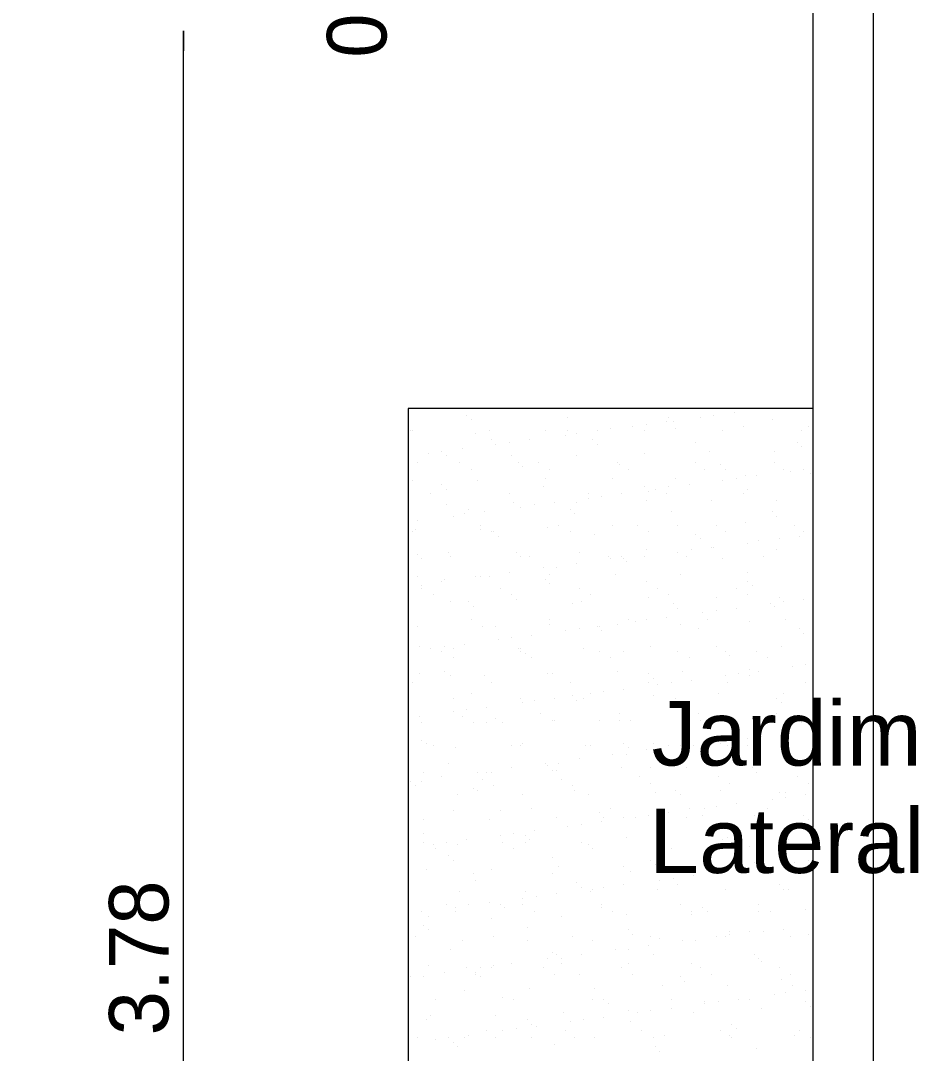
# Model space of a CAD drawing. Header units: millimetres. Extents: x 21 to 236, y 15 to 64.
# Drawn here: x 65.358 to 67.168, y 32.672 to 34.755 of the extents above; entities that cross this region are included whole.
import ezdxf

# ---------------------------------------------------------------- set-up
doc = ezdxf.new("R2010")
doc.units = ezdxf.units.MM
for name, color, linetype in [('PDF_Cota', 90, 'Continuous'), ('PDF_Terreno', 7, 'Continuous'), ('PDF_Text', 70, 'Continuous')]:
    doc.layers.add(name, color=color, linetype=linetype)
doc.layers.add('PDF_Grama', color=7, linetype='Continuous', true_color=0x397200)
doc.styles.add('PDF Arial', font='arial.ttf')
doc.styles.add('PDF Comic Sans MS', font='comic.ttf')

msp = doc.modelspace()

# ---------------------------------------------------------------- linework, layer by layer
at = {"layer": 'PDF_Cota', "lineweight": 0}
for points in [[(65.6864, 31.0316), (65.6864, 34.7346), (65.6864, 34.6938)], [(66.9554, 33.9731), (66.1396, 33.9731), (66.1396, 30.5919), (65.3374, 30.5919)]]:
    msp.add_lwpolyline(points, dxfattribs=at)
at = {"layer": 'PDF_Grama', "lineweight": 20}
for points in [[(66.8648, 33.9731), (66.8648, 33.9731)], [(66.2574, 33.9595), (66.2574, 33.9595)], [(66.2665, 33.9505), (66.2665, 33.9505)], [(66.4614, 33.955), (66.4614, 33.955)], [(66.6654, 33.955), (66.6654, 33.955)], [(66.7288, 33.955), (66.7288, 33.955)], [(66.756, 33.9595), (66.756, 33.9595)], [(66.7968, 33.964), (66.7968, 33.964)], [(66.8739, 33.9505), (66.8739, 33.9505)], [(66.1441, 33.9278), (66.1441, 33.9278)], [(66.1487, 33.9278), (66.1487, 33.9278)], [(66.3028, 33.9278), (66.3028, 33.9278)], [(66.4161, 33.9278), (66.4161, 33.9278)], [(66.4614, 33.9278), (66.4614, 33.9278)], [(66.5203, 33.9278), (66.5203, 33.9278)], [(66.5475, 33.9323), (66.5475, 33.9323)], [(66.5928, 33.9369), (66.5928, 33.9369)], [(66.6155, 33.9278), (66.6155, 33.9278)], [(66.62, 33.9414), (66.62, 33.9414)], [(66.6608, 33.9459), (66.6608, 33.9459)], [(66.6744, 33.9459), (66.6744, 33.9459)], [(66.679, 33.9323), (66.679, 33.9323)], [(66.7741, 33.9278), (66.7741, 33.9278)], [(66.8149, 33.9369), (66.8149, 33.9369)], [(66.9328, 33.9278), (66.9328, 33.9278)], [(66.9464, 33.9369), (66.9464, 33.9369)], [(66.2756, 33.9233), (66.2756, 33.9233)], [(66.3073, 33.9097), (66.3073, 33.9097)], [(66.3844, 33.9097), (66.3844, 33.9097)], [(66.4569, 33.9187), (66.4569, 33.9187)], [(66.4795, 33.9233), (66.4795, 33.9233)], [(66.5113, 33.9097), (66.5113, 33.9097)], [(66.2076, 33.887), (66.2076, 33.887)], [(66.2484, 33.8915), (66.2484, 33.8915)], [(66.3164, 33.9006), (66.3164, 33.9006)], [(66.3436, 33.9051), (66.3436, 33.9051)], [(66.5203, 33.9006), (66.5203, 33.9006)], [(66.7198, 33.9051), (66.7198, 33.9051)], [(66.7469, 33.887), (66.7469, 33.887)], [(66.8784, 33.887), (66.8784, 33.887)], [(66.9237, 33.9051), (66.9237, 33.9051)], [(66.9328, 33.8961), (66.9328, 33.8961)], [(66.1577, 33.8643), (66.1577, 33.8643)], [(66.1804, 33.8825), (66.1804, 33.8825)], [(66.2167, 33.8779), (66.2167, 33.8779)], [(66.2438, 33.8643), (66.2438, 33.8643)], [(66.3481, 33.8779), (66.3481, 33.8779)], [(66.3617, 33.8643), (66.3617, 33.8643)], [(66.4025, 33.8643), (66.4025, 33.8643)], [(66.4795, 33.8779), (66.4795, 33.8779)], [(66.5611, 33.8643), (66.5611, 33.8643)], [(66.6155, 33.8825), (66.6155, 33.8825)], [(66.7198, 33.8643), (66.7198, 33.8643)], [(66.8784, 33.8643), (66.8784, 33.8643)], [(66.2665, 33.8507), (66.2665, 33.8507)], [(66.3708, 33.8553), (66.3708, 33.8553)], [(66.4251, 33.8507), (66.4251, 33.8507)], [(66.5656, 33.8598), (66.5656, 33.8598)], [(66.5838, 33.8507), (66.5838, 33.8507)], [(66.7379, 33.8507), (66.7379, 33.8507)], [(66.7696, 33.8598), (66.7696, 33.8598)], [(66.7787, 33.8507), (66.7787, 33.8507)], [(66.8965, 33.8507), (66.8965, 33.8507)], [(66.9101, 33.8462), (66.9101, 33.8462)], [(66.9373, 33.8507), (66.9373, 33.8507)], [(66.1487, 33.8281), (66.1487, 33.8281)], [(66.2801, 33.8281), (66.2801, 33.8281)], [(66.4161, 33.8326), (66.4161, 33.8326)], [(66.5521, 33.8326), (66.5521, 33.8326)], [(66.679, 33.8326), (66.679, 33.8326)], [(66.7741, 33.8281), (66.7741, 33.8281)], [(66.8013, 33.8326), (66.8013, 33.8326)], [(66.8195, 33.8371), (66.8195, 33.8371)], [(66.8421, 33.8371), (66.8421, 33.8371)], [(66.9509, 33.8417), (66.9509, 33.8417)], [(66.2076, 33.819), (66.2076, 33.819)], [(66.2167, 33.8099), (66.2167, 33.8099)], [(66.4115, 33.8145), (66.4115, 33.8145)], [(66.6155, 33.8145), (66.6155, 33.8145)], [(66.6246, 33.8054), (66.6246, 33.8054)], [(66.6382, 33.8099), (66.6382, 33.8099)], [(66.6654, 33.8145), (66.6654, 33.8145)], [(66.7062, 33.819), (66.7062, 33.819)], [(66.824, 33.8099), (66.824, 33.8099)], [(66.1849, 33.8009), (66.1849, 33.8009)], [(66.3436, 33.8009), (66.3436, 33.8009)], [(66.3526, 33.7828), (66.3526, 33.7828)], [(66.4342, 33.7828), (66.4342, 33.7828)], [(66.4795, 33.7828), (66.4795, 33.7828)], [(66.5022, 33.8009), (66.5022, 33.8009)], [(66.5022, 33.7918), (66.5022, 33.7918)], [(66.5294, 33.7963), (66.5294, 33.7963)], [(66.5702, 33.8009), (66.5702, 33.8009)], [(66.62, 33.7873), (66.62, 33.7873)], [(66.6608, 33.8009), (66.6608, 33.8009)], [(66.7515, 33.7873), (66.7515, 33.7873)], [(66.8149, 33.8009), (66.8149, 33.8009)], [(66.8829, 33.7873), (66.8829, 33.7873)], [(66.2167, 33.7782), (66.2167, 33.7782)], [(66.2529, 33.7601), (66.2529, 33.7601)], [(66.262, 33.7692), (66.262, 33.7692)], [(66.2937, 33.7646), (66.2937, 33.7646)], [(66.3662, 33.7737), (66.3662, 33.7737)], [(66.3934, 33.7782), (66.3934, 33.7782)], [(66.4659, 33.7692), (66.4659, 33.7692)], [(66.475, 33.7601), (66.475, 33.7601)], [(66.6699, 33.7646), (66.6699, 33.7646)], [(66.8739, 33.7646), (66.8739, 33.7646)], [(66.1577, 33.7465), (66.1577, 33.7465)], [(66.2303, 33.7556), (66.2303, 33.7556)], [(66.8195, 33.742), (66.8195, 33.742)], [(66.8829, 33.7556), (66.8829, 33.7556)], [(66.9554, 33.742), (66.9554, 33.742)], [(66.1487, 33.7238), (66.1487, 33.7238)], [(66.1532, 33.7284), (66.1532, 33.7284)], [(66.2846, 33.7374), (66.2846, 33.7374)], [(66.2846, 33.7284), (66.2846, 33.7284)], [(66.3073, 33.7238), (66.3073, 33.7238)], [(66.3118, 33.7238), (66.3118, 33.7238)], [(66.4206, 33.7329), (66.4206, 33.7329)], [(66.4433, 33.7374), (66.4433, 33.7374)], [(66.4659, 33.7238), (66.4659, 33.7238)], [(66.5158, 33.7193), (66.5158, 33.7193)], [(66.5521, 33.7374), (66.5521, 33.7374)], [(66.6019, 33.7374), (66.6019, 33.7374)], [(66.6246, 33.7238), (66.6246, 33.7238)], [(66.6835, 33.7374), (66.6835, 33.7374)], [(66.7198, 33.7193), (66.7198, 33.7193)], [(66.7605, 33.7374), (66.7605, 33.7374)], [(66.7787, 33.7238), (66.7787, 33.7238)], [(66.9192, 33.7374), (66.9192, 33.7374)], [(66.9373, 33.7238), (66.9373, 33.7238)], [(66.3209, 33.7148), (66.3209, 33.7148)], [(66.7288, 33.7102), (66.7288, 33.7102)], [(66.824, 33.7012), (66.824, 33.7012)], [(66.8467, 33.7057), (66.8467, 33.7057)], [(66.8874, 33.7102), (66.8874, 33.7102)], [(66.9282, 33.7148), (66.9282, 33.7148)], [(66.1577, 33.6785), (66.1577, 33.6785)], [(66.2212, 33.683), (66.2212, 33.683)], [(66.3572, 33.683), (66.3572, 33.683)], [(66.4841, 33.683), (66.4841, 33.683)], [(66.62, 33.6876), (66.62, 33.6876)], [(66.6835, 33.683), (66.6835, 33.683)], [(66.7107, 33.6876), (66.7107, 33.6876)], [(66.7515, 33.6921), (66.7515, 33.6921)], [(66.756, 33.6921), (66.756, 33.6921)], [(66.8829, 33.6876), (66.8829, 33.6876)], [(66.1668, 33.6694), (66.1668, 33.6694)], [(66.2257, 33.674), (66.2257, 33.674)], [(66.3662, 33.674), (66.3662, 33.674)], [(66.3844, 33.674), (66.3844, 33.674)], [(66.4795, 33.6604), (66.4795, 33.6604)], [(66.543, 33.674), (66.543, 33.674)], [(66.5475, 33.6694), (66.5475, 33.6694)], [(66.5702, 33.674), (66.5702, 33.674)], [(66.5747, 33.6694), (66.5747, 33.6694)], [(66.5792, 33.6649), (66.5792, 33.6649)], [(66.6155, 33.674), (66.6155, 33.674)], [(66.7016, 33.674), (66.7016, 33.674)], [(66.7741, 33.6694), (66.7741, 33.6694)], [(66.8557, 33.674), (66.8557, 33.674)], [(66.3436, 33.6422), (66.3436, 33.6422)], [(66.4115, 33.6513), (66.4115, 33.6513)], [(66.4251, 33.6377), (66.4251, 33.6377)], [(66.4387, 33.6513), (66.4387, 33.6513)], [(66.5566, 33.6377), (66.5566, 33.6377)], [(66.688, 33.6377), (66.688, 33.6377)], [(66.824, 33.6422), (66.824, 33.6422)], [(66.9554, 33.6422), (66.9554, 33.6422)], [(66.1396, 33.6151), (66.1396, 33.6151)], [(66.1577, 33.6332), (66.1577, 33.6332)], [(66.1668, 33.6151), (66.1668, 33.6151)], [(66.2076, 33.6241), (66.2076, 33.6241)], [(66.2121, 33.6286), (66.2121, 33.6286)], [(66.2756, 33.6332), (66.2756, 33.6332)], [(66.2846, 33.6332), (66.2846, 33.6332)], [(66.3028, 33.6332), (66.3028, 33.6332)], [(66.4161, 33.6286), (66.4161, 33.6286)], [(66.4251, 33.6196), (66.4251, 33.6196)], [(66.62, 33.6241), (66.62, 33.6241)], [(66.824, 33.6241), (66.824, 33.6241)], [(66.8331, 33.6151), (66.8331, 33.6151)], [(66.1668, 33.6105), (66.1668, 33.6105)], [(66.1895, 33.5969), (66.1895, 33.5969)], [(66.3254, 33.6105), (66.3254, 33.6105)], [(66.3481, 33.5969), (66.3481, 33.5969)], [(66.4841, 33.6105), (66.4841, 33.6105)], [(66.5067, 33.5969), (66.5067, 33.5969)], [(66.6427, 33.6105), (66.6427, 33.6105)], [(66.6654, 33.5969), (66.6654, 33.5969)], [(66.8013, 33.6105), (66.8013, 33.6105)], [(66.824, 33.5969), (66.824, 33.5969)], [(66.2257, 33.5833), (66.2257, 33.5833)], [(66.262, 33.5833), (66.262, 33.5833)], [(66.271, 33.5743), (66.271, 33.5743)], [(66.3572, 33.5879), (66.3572, 33.5879)], [(66.4705, 33.5788), (66.4705, 33.5788)], [(66.4886, 33.5833), (66.4886, 33.5833)], [(66.6246, 33.5924), (66.6246, 33.5924)], [(66.6744, 33.5788), (66.6744, 33.5788)], [(66.7605, 33.5924), (66.7605, 33.5924)], [(66.8693, 33.5788), (66.8693, 33.5788)], [(66.8784, 33.5743), (66.8784, 33.5743)], [(66.8874, 33.5924), (66.8874, 33.5924)], [(66.8965, 33.5833), (66.8965, 33.5833)], [(66.9373, 33.5879), (66.9373, 33.5879)], [(66.6608, 33.5516), (66.6608, 33.5516)], [(66.6835, 33.5697), (66.6835, 33.5697)], [(66.7333, 33.5607), (66.7333, 33.5607)], [(66.7605, 33.5652), (66.7605, 33.5652)], [(66.8013, 33.5697), (66.8013, 33.5697)], [(66.1577, 33.5335), (66.1577, 33.5335)], [(66.2665, 33.5471), (66.2665, 33.5471)], [(66.2892, 33.5335), (66.2892, 33.5335)], [(66.3164, 33.5335), (66.3164, 33.5335)], [(66.4251, 33.5471), (66.4251, 33.5471)], [(66.4251, 33.538), (66.4251, 33.538)], [(66.5203, 33.5335), (66.5203, 33.5335)], [(66.5249, 33.5335), (66.5249, 33.5335)], [(66.5611, 33.538), (66.5611, 33.538)], [(66.5838, 33.5471), (66.5838, 33.5471)], [(66.5974, 33.5425), (66.5974, 33.5425)], [(66.62, 33.5471), (66.62, 33.5471)], [(66.688, 33.538), (66.688, 33.538)], [(66.7424, 33.5471), (66.7424, 33.5471)], [(66.8285, 33.5425), (66.8285, 33.5425)], [(66.901, 33.5471), (66.901, 33.5471)], [(66.3481, 33.5108), (66.3481, 33.5108)], [(66.3889, 33.5153), (66.3889, 33.5153)], [(66.4569, 33.5244), (66.4569, 33.5244)], [(66.4841, 33.5289), (66.4841, 33.5289)], [(66.5294, 33.5244), (66.5294, 33.5244)], [(66.7243, 33.5289), (66.7243, 33.5289)], [(66.9282, 33.5289), (66.9282, 33.5289)], [(66.9373, 33.5199), (66.9373, 33.5199)], [(66.1623, 33.4927), (66.1623, 33.4927)], [(66.2121, 33.4927), (66.2121, 33.4927)], [(66.2529, 33.4972), (66.2529, 33.4972)], [(66.3209, 33.5063), (66.3209, 33.5063)], [(66.6291, 33.4927), (66.6291, 33.4927)], [(66.7605, 33.4927), (66.7605, 33.4927)], [(66.892, 33.4927), (66.892, 33.4927)], [(66.1849, 33.4881), (66.1849, 33.4881)], [(66.2076, 33.4836), (66.2076, 33.4836)], [(66.2303, 33.4881), (66.2303, 33.4881)], [(66.2303, 33.47), (66.2303, 33.47)], [(66.3617, 33.4881), (66.3617, 33.4881)], [(66.3662, 33.4881), (66.3662, 33.4881)], [(66.3662, 33.4836), (66.3662, 33.4836)], [(66.3753, 33.4791), (66.3753, 33.4791)], [(66.3889, 33.47), (66.3889, 33.47)], [(66.4931, 33.4881), (66.4931, 33.4881)], [(66.5249, 33.4836), (66.5249, 33.4836)], [(66.5475, 33.47), (66.5475, 33.47)], [(66.5747, 33.4836), (66.5747, 33.4836)], [(66.6835, 33.4836), (66.6835, 33.4836)], [(66.7062, 33.47), (66.7062, 33.47)], [(66.7787, 33.4836), (66.7787, 33.4836)], [(66.7877, 33.4745), (66.7877, 33.4745)], [(66.8421, 33.4836), (66.8421, 33.4836)], [(66.8648, 33.47), (66.8648, 33.47)], [(66.8285, 33.4474), (66.8285, 33.4474)], [(66.9146, 33.4519), (66.9146, 33.4519)], [(66.9418, 33.4564), (66.9418, 33.4564)], [(66.1623, 33.4383), (66.1623, 33.4383)], [(66.2121, 33.4428), (66.2121, 33.4428)], [(66.2257, 33.4338), (66.2257, 33.4338)], [(66.2937, 33.4338), (66.2937, 33.4338)], [(66.4206, 33.4383), (66.4206, 33.4383)], [(66.4297, 33.4383), (66.4297, 33.4383)], [(66.5611, 33.4428), (66.5611, 33.4428)], [(66.6246, 33.4383), (66.6246, 33.4383)], [(66.6336, 33.4292), (66.6336, 33.4292)], [(66.6926, 33.4428), (66.6926, 33.4428)], [(66.7787, 33.4338), (66.7787, 33.4338)], [(66.8059, 33.4383), (66.8059, 33.4383)], [(66.8285, 33.4338), (66.8285, 33.4338)], [(66.8467, 33.4428), (66.8467, 33.4428)], [(66.1487, 33.4202), (66.1487, 33.4202)], [(66.3073, 33.4202), (66.3073, 33.4202)], [(66.4659, 33.4202), (66.4659, 33.4202)], [(66.5747, 33.4066), (66.5747, 33.4066)], [(66.6246, 33.4202), (66.6246, 33.4202)], [(66.6427, 33.4156), (66.6427, 33.4156)], [(66.6699, 33.4202), (66.6699, 33.4202)], [(66.7107, 33.4247), (66.7107, 33.4247)], [(66.7832, 33.4202), (66.7832, 33.4202)], [(66.9418, 33.4202), (66.9418, 33.4202)], [(66.2303, 33.3884), (66.2303, 33.3884)], [(66.2665, 33.3975), (66.2665, 33.3975)], [(66.3662, 33.3884), (66.3662, 33.3884)], [(66.4342, 33.3884), (66.4342, 33.3884)], [(66.4705, 33.393), (66.4705, 33.393)], [(66.4931, 33.3884), (66.4931, 33.3884)], [(66.5067, 33.3975), (66.5067, 33.3975)], [(66.5339, 33.402), (66.5339, 33.402)], [(66.6336, 33.393), (66.6336, 33.393)], [(66.679, 33.3884), (66.679, 33.3884)], [(66.7651, 33.3975), (66.7651, 33.3975)], [(66.8829, 33.3884), (66.8829, 33.3884)], [(66.8965, 33.3975), (66.8965, 33.3975)], [(66.2574, 33.3658), (66.2574, 33.3658)], [(66.2982, 33.3703), (66.2982, 33.3703)], [(66.3708, 33.3794), (66.3708, 33.3794)], [(66.3934, 33.3839), (66.3934, 33.3839)], [(66.4795, 33.3839), (66.4795, 33.3839)], [(66.892, 33.3794), (66.892, 33.3794)], [(66.1623, 33.3522), (66.1623, 33.3522)], [(66.2303, 33.3612), (66.2303, 33.3612)], [(66.2484, 33.3522), (66.2484, 33.3522)], [(66.3164, 33.3476), (66.3164, 33.3476)], [(66.407, 33.3567), (66.407, 33.3567)], [(66.4297, 33.3431), (66.4297, 33.3431)], [(66.4342, 33.3431), (66.4342, 33.3431)], [(66.5249, 33.3431), (66.5249, 33.3431)], [(66.5656, 33.3567), (66.5656, 33.3567)], [(66.5656, 33.3431), (66.5656, 33.3431)], [(66.5883, 33.3431), (66.5883, 33.3431)], [(66.6971, 33.3431), (66.6971, 33.3431)], [(66.7243, 33.3567), (66.7243, 33.3567)], [(66.7288, 33.3431), (66.7288, 33.3431)], [(66.7469, 33.3431), (66.7469, 33.3431)], [(66.8331, 33.3476), (66.8331, 33.3476)], [(66.8829, 33.3567), (66.8829, 33.3567)], [(66.9056, 33.3431), (66.9056, 33.3431)], [(66.1668, 33.3386), (66.1668, 33.3386)], [(66.271, 33.3386), (66.271, 33.3386)], [(66.2982, 33.3386), (66.2982, 33.3386)], [(66.33, 33.3386), (66.33, 33.3386)], [(66.7379, 33.334), (66.7379, 33.334)], [(66.9328, 33.3386), (66.9328, 33.3386)], [(66.1668, 33.3023), (66.1668, 33.3023)], [(66.824, 33.3068), (66.824, 33.3068)], [(66.8512, 33.3114), (66.8512, 33.3114)], [(66.892, 33.3159), (66.892, 33.3159)], [(66.1759, 33.2978), (66.1759, 33.2978)], [(66.1895, 33.2933), (66.1895, 33.2933)], [(66.2348, 33.2887), (66.2348, 33.2887)], [(66.3481, 33.2933), (66.3481, 33.2933)], [(66.3662, 33.2933), (66.3662, 33.2933)], [(66.3708, 33.2978), (66.3708, 33.2978)], [(66.4977, 33.2933), (66.4977, 33.2933)], [(66.5067, 33.2933), (66.5067, 33.2933)], [(66.5747, 33.2978), (66.5747, 33.2978)], [(66.5838, 33.2887), (66.5838, 33.2887)], [(66.62, 33.2842), (66.62, 33.2842)], [(66.6336, 33.2978), (66.6336, 33.2978)], [(66.6654, 33.2933), (66.6654, 33.2933)], [(66.688, 33.2933), (66.688, 33.2933)], [(66.7152, 33.2933), (66.7152, 33.2933)], [(66.756, 33.2978), (66.756, 33.2978)], [(66.7696, 33.2978), (66.7696, 33.2978)], [(66.7832, 33.2933), (66.7832, 33.2933)], [(66.824, 33.2933), (66.824, 33.2933)], [(66.8965, 33.2978), (66.8965, 33.2978)], [(66.4841, 33.2661), (66.4841, 33.2661)], [(66.5521, 33.2751), (66.5521, 33.2751)], [(66.5792, 33.2751), (66.5792, 33.2751)], [(66.2212, 33.257), (66.2212, 33.257)], [(66.3481, 33.2479), (66.3481, 33.2479)], [(66.4161, 33.257), (66.4161, 33.257)], [(66.4206, 33.2525), (66.4206, 33.2525)], [(66.4297, 33.2434), (66.4297, 33.2434)], [(66.4387, 33.2434), (66.4387, 33.2434)], [(66.4433, 33.257), (66.4433, 33.257)], [(66.5702, 33.2479), (66.5702, 33.2479)], [(66.6291, 33.2479), (66.6291, 33.2479)], [(66.7016, 33.2479), (66.7016, 33.2479)], [(66.8331, 33.2479), (66.8331, 33.2479)], [(66.8376, 33.2525), (66.8376, 33.2525)], [(66.1441, 33.2207), (66.1441, 33.2207)], [(66.1668, 33.2207), (66.1668, 33.2207)], [(66.1713, 33.2389), (66.1713, 33.2389)], [(66.2076, 33.2298), (66.2076, 33.2298)], [(66.2801, 33.2389), (66.2801, 33.2389)], [(66.2892, 33.2253), (66.2892, 33.2253)], [(66.2982, 33.2389), (66.2982, 33.2389)], [(66.3073, 33.2389), (66.3073, 33.2389)], [(66.4478, 33.2253), (66.4478, 33.2253)], [(66.6064, 33.2298), (66.6064, 33.2298)], [(66.7651, 33.2298), (66.7651, 33.2298)], [(66.8421, 33.2389), (66.8421, 33.2389)], [(66.9237, 33.2298), (66.9237, 33.2298)], [(66.1532, 33.2117), (66.1532, 33.2117)], [(66.271, 33.2071), (66.271, 33.2071)], [(66.2801, 33.2026), (66.2801, 33.2026)], [(66.3118, 33.2117), (66.3118, 33.2117)], [(66.4705, 33.2117), (66.4705, 33.2117)], [(66.475, 33.2026), (66.475, 33.2026)], [(66.6291, 33.2162), (66.6291, 33.2162)], [(66.6382, 33.1981), (66.6382, 33.1981)], [(66.679, 33.2026), (66.679, 33.2026)], [(66.7696, 33.2026), (66.7696, 33.2026)], [(66.7877, 33.2162), (66.7877, 33.2162)], [(66.8874, 33.1981), (66.8874, 33.1981)], [(66.901, 33.1981), (66.901, 33.1981)], [(66.9464, 33.2162), (66.9464, 33.2162)], [(66.2393, 33.1935), (66.2393, 33.1935)], [(66.3708, 33.1935), (66.3708, 33.1935)], [(66.5022, 33.1935), (66.5022, 33.1935)], [(66.688, 33.1935), (66.688, 33.1935)], [(66.8739, 33.1845), (66.8739, 33.1845)], [(66.901, 33.189), (66.901, 33.189)], [(66.9418, 33.1935), (66.9418, 33.1935)], [(66.2303, 33.1618), (66.2303, 33.1618)], [(66.3254, 33.1618), (66.3254, 33.1618)], [(66.3889, 33.1663), (66.3889, 33.1663)], [(66.5249, 33.1573), (66.5249, 33.1573)], [(66.5475, 33.1663), (66.5475, 33.1663)], [(66.6654, 33.1573), (66.6654, 33.1573)], [(66.7062, 33.1663), (66.7062, 33.1663)], [(66.7379, 33.1663), (66.7379, 33.1663)], [(66.7605, 33.1709), (66.7605, 33.1709)], [(66.8013, 33.1754), (66.8013, 33.1754)], [(66.8648, 33.1663), (66.8648, 33.1663)], [(66.1713, 33.1437), (66.1713, 33.1437)], [(66.3028, 33.1437), (66.3028, 33.1437)], [(66.4387, 33.1482), (66.4387, 33.1482)], [(66.5294, 33.1392), (66.5294, 33.1392)], [(66.5339, 33.1482), (66.5339, 33.1482)], [(66.5747, 33.1482), (66.5747, 33.1482)], [(66.5974, 33.1482), (66.5974, 33.1482)], [(66.6246, 33.1527), (66.6246, 33.1527)], [(66.7016, 33.1482), (66.7016, 33.1482)], [(66.7333, 33.1527), (66.7333, 33.1527)], [(66.8376, 33.1527), (66.8376, 33.1527)], [(66.9373, 33.1527), (66.9373, 33.1527)], [(66.9464, 33.1437), (66.9464, 33.1437)], [(66.1713, 33.1165), (66.1713, 33.1165)], [(66.3526, 33.1165), (66.3526, 33.1165)], [(66.3934, 33.121), (66.3934, 33.121)], [(66.4614, 33.1301), (66.4614, 33.1301)], [(66.4886, 33.1346), (66.4886, 33.1346)], [(66.1713, 33.0984), (66.1713, 33.0984)], [(66.1895, 33.0938), (66.1895, 33.0938)], [(66.2167, 33.0984), (66.2167, 33.0984)], [(66.2393, 33.0938), (66.2393, 33.0938)], [(66.2574, 33.1029), (66.2574, 33.1029)], [(66.3254, 33.112), (66.3254, 33.112)], [(66.33, 33.0984), (66.33, 33.0984)], [(66.3753, 33.112), (66.3753, 33.112)], [(66.3753, 33.0984), (66.3753, 33.0984)], [(66.3844, 33.1029), (66.3844, 33.1029)], [(66.4886, 33.0984), (66.4886, 33.0984)], [(66.5022, 33.0938), (66.5022, 33.0938)], [(66.5792, 33.1074), (66.5792, 33.1074)], [(66.6427, 33.1029), (66.6427, 33.1029)], [(66.6472, 33.0984), (66.6472, 33.0984)], [(66.7741, 33.1029), (66.7741, 33.1029)], [(66.7832, 33.1074), (66.7832, 33.1074)], [(66.7923, 33.0984), (66.7923, 33.0984)], [(66.8059, 33.1029), (66.8059, 33.1029)], [(66.9056, 33.1029), (66.9056, 33.1029)], [(66.194, 33.0848), (66.194, 33.0848)], [(66.3526, 33.0848), (66.3526, 33.0848)], [(66.5113, 33.0848), (66.5113, 33.0848)], [(66.6699, 33.0848), (66.6699, 33.0848)], [(66.8285, 33.0893), (66.8285, 33.0893)], [(66.2212, 33.0712), (66.2212, 33.0712)], [(66.2303, 33.0621), (66.2303, 33.0621)], [(66.4297, 33.0666), (66.4297, 33.0666)], [(66.6291, 33.0621), (66.6291, 33.0621)], [(66.6382, 33.053), (66.6382, 33.053)], [(66.8376, 33.0576), (66.8376, 33.0576)], [(66.8421, 33.053), (66.8421, 33.053)], [(66.9192, 33.0576), (66.9192, 33.0576)], [(66.9464, 33.0621), (66.9464, 33.0621)], [(66.1759, 33.044), (66.1759, 33.044)], [(66.271, 33.0349), (66.271, 33.0349)], [(66.3073, 33.044), (66.3073, 33.044)], [(66.4297, 33.0349), (66.4297, 33.0349)], [(66.4433, 33.0485), (66.4433, 33.0485)], [(66.5747, 33.0485), (66.5747, 33.0485)], [(66.5883, 33.0394), (66.5883, 33.0394)], [(66.7062, 33.0485), (66.7062, 33.0485)], [(66.7469, 33.0394), (66.7469, 33.0394)], [(66.7832, 33.0394), (66.7832, 33.0394)], [(66.8104, 33.044), (66.8104, 33.044)], [(66.8512, 33.0485), (66.8512, 33.0485)], [(66.9056, 33.0394), (66.9056, 33.0394)], [(66.2756, 33.0213), (66.2756, 33.0213)], [(66.4795, 33.0168), (66.4795, 33.0168)], [(66.5747, 33.0122), (66.5747, 33.0122)], [(66.6472, 33.0213), (66.6472, 33.0213)], [(66.6744, 33.0258), (66.6744, 33.0258)], [(66.6835, 33.0122), (66.6835, 33.0122)], [(66.7152, 33.0304), (66.7152, 33.0304)], [(66.8874, 33.0122), (66.8874, 33.0122)], [(66.2438, 32.9986), (66.2438, 32.9986)], [(66.3753, 32.9986), (66.3753, 32.9986)], [(66.398, 32.9896), (66.398, 32.9896)], [(66.4387, 32.9941), (66.4387, 32.9941)], [(66.4886, 33.0077), (66.4886, 33.0077)], [(66.5067, 32.9986), (66.5067, 32.9986)], [(66.5113, 33.0032), (66.5113, 33.0032)], [(66.5339, 33.0077), (66.5339, 33.0077)], [(66.6427, 33.0032), (66.6427, 33.0032)], [(66.7787, 33.0032), (66.7787, 33.0032)], [(66.8965, 33.0032), (66.8965, 33.0032)], [(66.9056, 33.0032), (66.9056, 33.0032)], [(66.2167, 32.9715), (66.2167, 32.9715)], [(66.262, 32.9715), (66.262, 32.9715)], [(66.3028, 32.976), (66.3028, 32.976)], [(66.3254, 32.9715), (66.3254, 32.9715)], [(66.3708, 32.985), (66.3708, 32.985)], [(66.3708, 32.9715), (66.3708, 32.9715)], [(66.5294, 32.9715), (66.5294, 32.9715)], [(66.688, 32.9715), (66.688, 32.9715)], [(66.8467, 32.9715), (66.8467, 32.9715)], [(66.1668, 32.9579), (66.1668, 32.9579)], [(66.1804, 32.9488), (66.1804, 32.9488)], [(66.2348, 32.9669), (66.2348, 32.9669)], [(66.2348, 32.9579), (66.2348, 32.9579)], [(66.3345, 32.9669), (66.3345, 32.9669)], [(66.3934, 32.9579), (66.3934, 32.9579)], [(66.4478, 32.9488), (66.4478, 32.9488)], [(66.5294, 32.9669), (66.5294, 32.9669)], [(66.5521, 32.9579), (66.5521, 32.9579)], [(66.5792, 32.9533), (66.5792, 32.9533)], [(66.7107, 32.9579), (66.7107, 32.9579)], [(66.7107, 32.9533), (66.7107, 32.9533)], [(66.7333, 32.9669), (66.7333, 32.9669)], [(66.7424, 32.9579), (66.7424, 32.9579)], [(66.8467, 32.9579), (66.8467, 32.9579)], [(66.8693, 32.9579), (66.8693, 32.9579)], [(66.9418, 32.9624), (66.9418, 32.9624)], [(66.1713, 32.9307), (66.1713, 32.9307)], [(66.3073, 32.9443), (66.3073, 32.9443)], [(66.1532, 32.908), (66.1532, 32.908)], [(66.1804, 32.9216), (66.1804, 32.9216)], [(66.3118, 32.908), (66.3118, 32.908)], [(66.3798, 32.9261), (66.3798, 32.9261)], [(66.4705, 32.908), (66.4705, 32.908)], [(66.5838, 32.9216), (66.5838, 32.9216)], [(66.5928, 32.9125), (66.5928, 32.9125)], [(66.6291, 32.908), (66.6291, 32.908)], [(66.7605, 32.908), (66.7605, 32.908)], [(66.7787, 32.908), (66.7787, 32.908)], [(66.7877, 32.9171), (66.7877, 32.9171)], [(66.7877, 32.9125), (66.7877, 32.9125)], [(66.8285, 32.9171), (66.8285, 32.9171)], [(66.8557, 32.9171), (66.8557, 32.9171)], [(66.8965, 32.9216), (66.8965, 32.9216)], [(66.9101, 32.908), (66.9101, 32.908)], [(66.9464, 32.9125), (66.9464, 32.9125)], [(66.2484, 32.8989), (66.2484, 32.8989)], [(66.3798, 32.8989), (66.3798, 32.8989)], [(66.5113, 32.8989), (66.5113, 32.8989)], [(66.6246, 32.8899), (66.6246, 32.8899)], [(66.6472, 32.9035), (66.6472, 32.9035)], [(66.6926, 32.8989), (66.6926, 32.8989)], [(66.7198, 32.8989), (66.7198, 32.8989)], [(66.2257, 32.8808), (66.2257, 32.8808)], [(66.4297, 32.8763), (66.4297, 32.8763)], [(66.4387, 32.8717), (66.4387, 32.8717)], [(66.4886, 32.8717), (66.4886, 32.8717)], [(66.5566, 32.8808), (66.5566, 32.8808)], [(66.5838, 32.8808), (66.5838, 32.8808)], [(66.6336, 32.8717), (66.6336, 32.8717)], [(66.8376, 32.8717), (66.8376, 32.8717)], [(66.1804, 32.8491), (66.1804, 32.8491)], [(66.2574, 32.8445), (66.2574, 32.8445)], [(66.2846, 32.8445), (66.2846, 32.8445)], [(66.3073, 32.8445), (66.3073, 32.8445)], [(66.3118, 32.8491), (66.3118, 32.8491)], [(66.3481, 32.8536), (66.3481, 32.8536)], [(66.4115, 32.8445), (66.4115, 32.8445)], [(66.4206, 32.8627), (66.4206, 32.8627)], [(66.4478, 32.8627), (66.4478, 32.8627)], [(66.4478, 32.8536), (66.4478, 32.8536)], [(66.5702, 32.8445), (66.5702, 32.8445)], [(66.5838, 32.8536), (66.5838, 32.8536)], [(66.7107, 32.8536), (66.7107, 32.8536)], [(66.7288, 32.8445), (66.7288, 32.8445)], [(66.8467, 32.8627), (66.8467, 32.8627)], [(66.8512, 32.8581), (66.8512, 32.8581)], [(66.8874, 32.8445), (66.8874, 32.8445)], [(66.1441, 32.8264), (66.1441, 32.8264)], [(66.1713, 32.8264), (66.1713, 32.8264)], [(66.2121, 32.8355), (66.2121, 32.8355)], [(66.2756, 32.8355), (66.2756, 32.8355)], [(66.2756, 32.8309), (66.2756, 32.8309)], [(66.2846, 32.8264), (66.2846, 32.8264)], [(66.4342, 32.8309), (66.4342, 32.8309)], [(66.4841, 32.8309), (66.4841, 32.8309)], [(66.5928, 32.8309), (66.5928, 32.8309)], [(66.688, 32.8264), (66.688, 32.8264)], [(66.7515, 32.8309), (66.7515, 32.8309)], [(66.9101, 32.8309), (66.9101, 32.8309)], [(66.3844, 32.8038), (66.3844, 32.8038)], [(66.5158, 32.8038), (66.5158, 32.8038)], [(66.6518, 32.8083), (66.6518, 32.8083)], [(66.6971, 32.8174), (66.6971, 32.8174)], [(66.7832, 32.8083), (66.7832, 32.8083)], [(66.892, 32.8219), (66.892, 32.8219)], [(66.9146, 32.8083), (66.9146, 32.8083)], [(66.194, 32.7811), (66.194, 32.7811)], [(66.2529, 32.7992), (66.2529, 32.7992)], [(66.33, 32.7856), (66.33, 32.7856)], [(66.3526, 32.7811), (66.3526, 32.7811)], [(66.5113, 32.7811), (66.5113, 32.7811)], [(66.5339, 32.7811), (66.5339, 32.7811)], [(66.6699, 32.7811), (66.6699, 32.7811)], [(66.8059, 32.7811), (66.8059, 32.7811)], [(66.8285, 32.7811), (66.8285, 32.7811)], [(66.8784, 32.7902), (66.8784, 32.7902)], [(66.901, 32.7947), (66.901, 32.7947)], [(66.9418, 32.7992), (66.9418, 32.7992)], [(66.543, 32.772), (66.543, 32.772)], [(66.6699, 32.763), (66.6699, 32.763)], [(66.7379, 32.7766), (66.7379, 32.7766)], [(66.7379, 32.772), (66.7379, 32.772)], [(66.7651, 32.7766), (66.7651, 32.7766)], [(66.8512, 32.763), (66.8512, 32.763)], [(66.9418, 32.7766), (66.9418, 32.7766)], [(66.9509, 32.7675), (66.9509, 32.7675)], [(66.1759, 32.7403), (66.1759, 32.7403)], [(66.1849, 32.7494), (66.1849, 32.7494)], [(66.3164, 32.7494), (66.3164, 32.7494)], [(66.3798, 32.7403), (66.3798, 32.7403)], [(66.4523, 32.7539), (66.4523, 32.7539)], [(66.4931, 32.7403), (66.4931, 32.7403)], [(66.5339, 32.7448), (66.5339, 32.7448)], [(66.5838, 32.7584), (66.5838, 32.7584)], [(66.6019, 32.7539), (66.6019, 32.7539)], [(66.6291, 32.7584), (66.6291, 32.7584)], [(66.7152, 32.7539), (66.7152, 32.7539)], [(66.3572, 32.7222), (66.3572, 32.7222)], [(66.3889, 32.7312), (66.3889, 32.7312)], [(66.398, 32.7267), (66.398, 32.7267)], [(66.4659, 32.7358), (66.4659, 32.7358)], [(66.5883, 32.7358), (66.5883, 32.7358)], [(66.7923, 32.7312), (66.7923, 32.7312)], [(66.8013, 32.7222), (66.8013, 32.7222)], [(66.1396, 32.7176), (66.1396, 32.7176)], [(66.1577, 32.704), (66.1577, 32.704)], [(66.194, 32.6995), (66.194, 32.6995)], [(66.2212, 32.704), (66.2212, 32.704)], [(66.2529, 32.704), (66.2529, 32.704)], [(66.262, 32.7086), (66.262, 32.7086)], [(66.2982, 32.7176), (66.2982, 32.7176)], [(66.3164, 32.704), (66.3164, 32.704)], [(66.33, 32.7176), (66.33, 32.7176)], [(66.3889, 32.704), (66.3889, 32.704)], [(66.4569, 32.7176), (66.4569, 32.7176)], [(66.475, 32.704), (66.475, 32.704)], [(66.5158, 32.704), (66.5158, 32.704)], [(66.611, 32.7176), (66.611, 32.7176)], [(66.6336, 32.704), (66.6336, 32.704)], [(66.6563, 32.7086), (66.6563, 32.7086)], [(66.7696, 32.7176), (66.7696, 32.7176)], [(66.7877, 32.7086), (66.7877, 32.7086)], [(66.7923, 32.704), (66.7923, 32.704)], [(66.9192, 32.7086), (66.9192, 32.7086)], [(66.9282, 32.7176), (66.9282, 32.7176)], [(66.9509, 32.704), (66.9509, 32.704)], [(66.2303, 32.695), (66.2303, 32.695)], [(66.2393, 32.6859), (66.2393, 32.6859)], [(66.4342, 32.6904), (66.4342, 32.6904)], [(66.6382, 32.6859), (66.6382, 32.6859)], [(66.6472, 32.6768), (66.6472, 32.6768)], [(66.8421, 32.6814), (66.8421, 32.6814)]]:
    msp.add_lwpolyline(points, dxfattribs=at)
at = {"layer": 'PDF_Terreno', "lineweight": 9}
msp.add_lwpolyline([(57.1972, 32.8219), (57.1972, 51.8489), (66.9554, 51.8489), (66.9554, 35.0971), (66.9554, 26.9615), (67.0778, 26.9615), (67.0778, 51.9713), (57.0793, 51.9713), (57.0793, 26.9615), (57.1972, 26.9615), (57.1972, 32.704)], dxfattribs=at)

# ---------------------------------------------------------------- texts
at = {"layer": 'PDF_Text', "char_height": 0.12003, "attachment_point": 7, "rotation": 90, "style": 'PDF Comic Sans MS'}
for s, insert in [('0.12', (66.0973, 34.6802)), ('3.78', (65.6577, 32.7086))]:
    msp.add_mtext(s, dxfattribs=dict(at, insert=insert))
at = {"layer": 'PDF_Text', "insert": (66.6052, 33.0342), "char_height": 0.130035, "attachment_point": 7, "style": 'PDF Arial'}
msp.add_mtext('\\pxqc;Jardim \\PLateral', dxfattribs=at)

doc.saveas('drawing.dxf')
